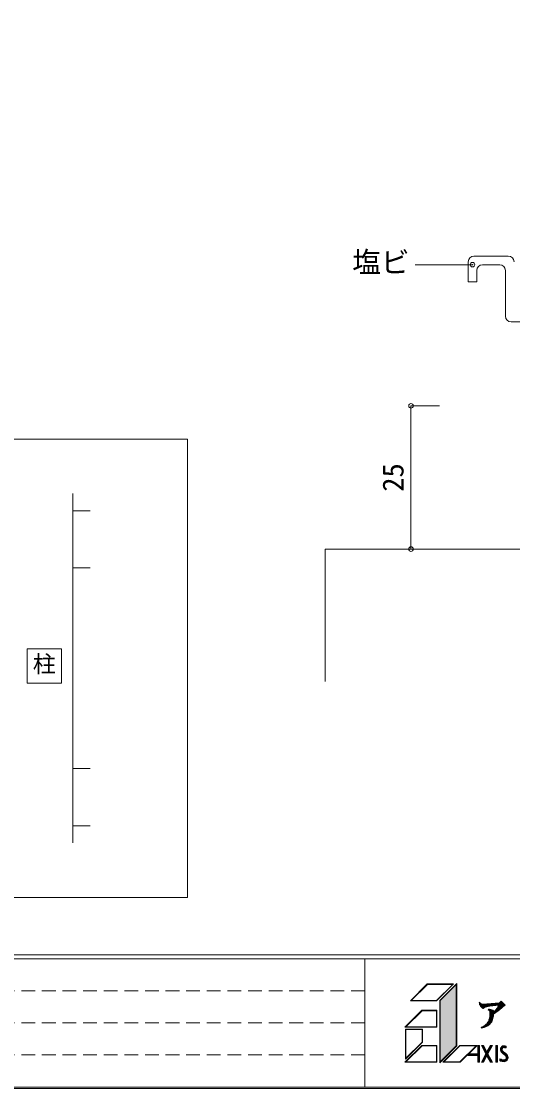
# Model space of a CAD drawing. Units: millimetres at full size, sheet at 1:2; details may follow other scales. Extents: x -891 to 891, y -194 to 194.
# Drawn here: x -179 to -93.2, y -194.2 to -7.9 of the extents above; entities that cross this region are included whole.
import ezdxf
from ezdxf.enums import TextEntityAlignment as Align

# ---------------------------------------------------------------- set-up
doc = ezdxf.new("R2010")
doc.units = ezdxf.units.MM
doc.header["$LTSCALE"] = 2
doc.header["$PDMODE"] = 32
doc.header["$PDSIZE"] = 0.8
doc.linetypes.add('DASHED1', pattern=[1.8, 1.2, -0.6])
doc.layers.add('0-0_', color=7, linetype='Continuous', lineweight=9)
doc.layers.add('1-0_', color=5, linetype='Continuous', lineweight=9)
doc.styles.add('ＭＳ ゴシック', font='')
doc.styles.get('ＭＳ ゴシック').set_extended_font_data('MS Gothic')

msp = doc.modelspace()

# ---------------------------------------------------------------- linework, layer by layer
at = {"layer": '0-0_'}
for p, q in [((-150, -80.8), (-270, -80.8)), ((-170, -90.3), (-170, -151.3)), ((-170, -93.3), (-167, -93.3)), ((-170, -103.3), (-167, -103.3)), ((-172, -117.4), (-178, -117.4)), ((-172, -123.4), (-172, -117.4)), ((-170, -138.3), (-167, -138.3)), ((-170, -148.3), (-167, -148.3)), ((280, -170.8), (-280, -170.8)), ((280, -171.5), (-280, -171.5)), ((-119, -193.9), (-119, -171.5)), ((-108.094, -175.909), (-111.055, -178.87)), ((-108.068, -175.972), (-110.903, -178.807)), ((-103.506, -175.909), (-108.094, -175.909)), ((-103.658, -175.972), (-108.068, -175.972)), ((-106.493, -178.807), (-103.658, -175.972)), ((-106.467, -178.87), (-103.506, -175.909)), ((-102.965, -175.82), (-105.926, -178.781)), ((-103.028, -175.972), (-105.863, -178.807)), ((-103.028, -175.972), (-103.028, -186.682)), ((-102.965, -175.82), (-102.965, -186.708)), ((-106.493, -178.807), (-110.903, -178.807)), ((-105.926, -178.781), (-105.926, -189.669)), ((-105.863, -178.807), (-105.863, -189.517)), ((-112, -183.469), (-109.039, -180.508)), ((-111.848, -183.406), (-109.013, -180.571)), ((-106.467, -178.87), (-111.055, -178.87)), ((-109.039, -180.508), (-106.43, -180.508)), ((-109.013, -180.571), (-106.493, -180.571)), ((-99.04, -179.166), (-98.893, -179.166)), ((-99.009, -179.292), (-98.783, -179.292)), ((-98.977, -179.418), (-94.655, -179.418)), ((-98.925, -179.544), (-94.545, -179.544)), ((-98.86, -179.67), (-96.385, -179.67)), ((-98.779, -179.796), (-97.24, -179.796)), ((-98.683, -179.922), (-97.862, -179.922)), ((-98.581, -180.048), (-98.117, -180.048)), ((-98.374, -180.174), (-98.297, -180.174)), ((-97.468, -180.426), (-96.833, -180.426)), ((-97.252, -180.552), (-96.581, -180.552)), ((-97.176, -180.678), (-96.426, -180.678)), ((-96.652, -179.292), (-94.791, -179.292)), ((-96.348, -180.678), (-95.82, -180.678)), ((-96.247, -180.552), (-95.657, -180.552)), ((-96.147, -180.426), (-95.503, -180.426)), ((-96.049, -180.3), (-95.353, -180.3)), ((-95.952, -180.174), (-95.209, -180.174)), ((-95.865, -180.048), (-95.069, -180.048)), ((-95.783, -179.922), (-94.939, -179.922)), ((-95.704, -179.796), (-94.782, -179.796)), ((-95.627, -179.67), (-94.536, -179.67)), ((-95.439, -179.166), (-94.926, -179.166)), ((-95.307, -179.04), (-95.062, -179.04)), ((-97.491, -182.568), (-96.884, -182.568)), ((-97.424, -182.442), (-96.818, -182.442)), ((-97.372, -182.316), (-96.763, -182.316)), ((-97.326, -182.19), (-96.707, -182.19)), ((-97.295, -182.064), (-96.664, -182.064)), ((-97.265, -181.938), (-96.627, -181.938)), ((-97.24, -181.812), (-96.602, -181.812)), ((-97.221, -181.686), (-96.576, -181.686)), ((-97.203, -181.56), (-96.556, -181.56)), ((-97.188, -181.434), (-96.539, -181.434)), ((-97.178, -181.308), (-96.525, -181.308)), ((-97.174, -181.182), (-96.516, -181.182)), ((-97.169, -181.056), (-96.36, -181.056)), ((-97.165, -180.93), (-96.172, -180.93)), ((-97.161, -180.804), (-95.994, -180.804)), ((-111.911, -189.039), (-111.911, -183.784)), ((-108.95, -183.784), (-111.911, -183.784)), ((-111.848, -188.887), (-111.848, -183.847)), ((-109.013, -183.847), (-111.848, -183.847)), ((-98.673, -183.576), (-98.46, -183.576)), ((-98.587, -183.45), (-98.053, -183.45)), ((-98.341, -183.324), (-97.771, -183.324)), ((-98.137, -183.198), (-97.542, -183.198)), ((-97.962, -183.072), (-97.364, -183.072)), ((-97.812, -182.946), (-97.199, -182.946)), ((-97.688, -182.82), (-97.077, -182.82)), ((-97.585, -182.694), (-96.968, -182.694)), ((-97.541, -183.198), (-97.536, -183.198)), ((-112, -189.58), (-109.039, -186.619)), ((-111.848, -189.517), (-109.013, -186.682)), ((-109.039, -186.619), (-106.43, -186.619)), ((-106.493, -186.682), (-109.013, -186.682)), ((-106.493, -186.682), (-106.493, -189.517)), ((-106.43, -186.619), (-106.43, -189.58)), ((-105.926, -189.669), (-102.965, -186.708)), ((-105.863, -189.517), (-103.028, -186.682)), ((-105.385, -189.58), (-102.424, -186.619)), ((-105.233, -189.517), (-102.398, -186.682)), ((-102.424, -186.619), (-99.411, -186.619)), ((-99.563, -186.682), (-102.398, -189.517)), ((-102.398, -186.682), (-99.563, -186.682)), ((-99.411, -186.619), (-102.372, -189.58)), ((-100.713, -188.1), (-101.028, -188.415)), ((-100.713, -188.1), (-99.285, -188.1)), ((-99.285, -186.619), (-99.285, -188.1)), ((-99.285, -186.619), (-98.97, -186.619)), ((-99.18, -186.619), (-99.18, -189.58)), ((-99.075, -186.619), (-99.075, -189.58)), ((-98.97, -186.619), (-98.97, -189.58)), ((-98.655, -186.619), (-97.861, -188.111)), ((-98.655, -186.619), (-98.298, -186.619)), ((-97.861, -188.111), (-98.622, -189.58)), ((-98.417, -186.619), (-97.684, -187.997)), ((-98.298, -186.619), (-97.685, -187.771)), ((-97.088, -186.619), (-97.685, -187.771)), ((-97.684, -187.997), (-96.97, -186.619)), ((-97.624, -188.11), (-96.852, -186.619)), ((-97.624, -188.11), (-96.842, -189.58)), ((-96.734, -186.619), (-97.505, -188.109)), ((-97.505, -188.109), (-96.723, -189.58)), ((-97.088, -186.619), (-96.734, -186.619)), ((-96.135, -186.619), (-95.82, -186.619)), ((-96.03, -186.619), (-96.03, -189.58)), ((-95.925, -186.619), (-95.925, -189.58)), ((-95.82, -186.619), (-95.82, -189.58)), ((-95.209, -187.154), (-95.225, -187.249)), ((-95.225, -187.249), (-95.213, -187.422)), ((-95.213, -187.422), (-95.156, -187.594)), ((-95.189, -187.095), (-95.209, -187.154)), ((-95.133, -186.99), (-95.189, -187.095)), ((-95.156, -187.594), (-95.063, -187.758)), ((-95.059, -186.902), (-95.133, -186.99)), ((-95.087, -187.185), (-95.099, -187.255)), ((-95.099, -187.255), (-95.088, -187.398)), ((-95.088, -187.398), (-95.04, -187.543)), ((-95.073, -187.145), (-95.087, -187.185)), ((-95.028, -187.061), (-95.073, -187.145)), ((-95.063, -187.758), (-94.999, -187.844)), ((-94.971, -186.835), (-95.059, -186.902)), ((-95.04, -187.543), (-94.958, -187.689)), ((-94.972, -186.994), (-95.028, -187.061)), ((-94.995, -187.208), (-95.004, -187.259)), ((-95.004, -187.259), (-94.995, -187.379)), ((-94.999, -187.844), (-94.971, -187.876)), ((-94.986, -187.183), (-94.995, -187.208)), ((-94.995, -187.379), (-94.954, -187.504)), ((-94.95, -187.115), (-94.986, -187.183)), ((-94.905, -186.943), (-94.972, -186.994)), ((-94.92, -186.81), (-94.971, -186.835)), ((-94.971, -187.876), (-94.919, -187.932)), ((-94.958, -187.689), (-94.901, -187.764)), ((-94.954, -187.504), (-94.879, -187.637)), ((-94.906, -187.062), (-94.95, -187.115)), ((-94.874, -186.796), (-94.92, -186.81)), ((-94.919, -187.932), (-94.863, -187.986)), ((-94.855, -187.024), (-94.906, -187.062)), ((-94.874, -186.928), (-94.905, -186.943)), ((-94.901, -187.764), (-94.877, -187.792)), ((-94.879, -187.637), (-94.827, -187.705)), ((-94.877, -187.792), (-94.829, -187.843)), ((-94.779, -186.785), (-94.874, -186.796)), ((-94.848, -186.92), (-94.874, -186.928)), ((-94.863, -187.986), (-94.807, -188.038)), ((-94.84, -187.016), (-94.855, -187.024)), ((-94.774, -186.911), (-94.848, -186.92)), ((-94.829, -187.013), (-94.84, -187.016)), ((-94.771, -187.006), (-94.829, -187.013)), ((-94.829, -187.843), (-94.777, -187.894)), ((-94.827, -187.705), (-94.807, -187.729)), ((-94.807, -187.729), (-94.761, -187.777)), ((-94.807, -188.038), (-94.781, -188.061)), ((-94.781, -188.061), (-94.739, -188.084)), ((-94.676, -186.789), (-94.779, -186.785)), ((-94.777, -187.894), (-94.722, -187.945)), ((-94.687, -186.915), (-94.774, -186.911)), ((-94.695, -187.009), (-94.771, -187.006)), ((-94.761, -187.777), (-94.711, -187.826)), ((-94.739, -188.084), (-94.646, -188.136)), ((-94.722, -187.945), (-94.708, -187.958)), ((-94.711, -187.826), (-94.657, -187.876)), ((-94.708, -187.958), (-94.678, -187.974)), ((-94.596, -187.022), (-94.695, -187.009)), ((-94.583, -186.929), (-94.687, -186.915)), ((-94.678, -187.974), (-94.582, -188.027)), ((-94.564, -186.804), (-94.676, -186.789)), ((-94.657, -187.876), (-94.653, -187.88)), ((-94.653, -187.88), (-94.633, -187.89)), ((-94.646, -188.136), (-94.555, -188.194)), ((-94.633, -187.89), (-94.534, -187.946)), ((-94.532, -187.033), (-94.596, -187.022)), ((-94.517, -186.939), (-94.583, -186.929)), ((-94.582, -188.027), (-94.482, -188.09)), ((-94.497, -186.815), (-94.564, -186.804)), ((-94.534, -187.946), (-94.428, -188.013)), ((-94.316, -187.078), (-94.532, -187.033)), ((-94.517, -186.939), (-94.316, -186.983)), ((-94.497, -186.815), (-94.316, -186.856)), ((-94.482, -186.722), (-94.316, -186.761)), ((-94.482, -188.09), (-94.384, -188.165)), ((-94.428, -188.013), (-94.323, -188.093)), ((-94.323, -188.093), (-94.258, -188.153)), ((-94.316, -186.761), (-94.316, -187.078)), ((-94.258, -188.153), (-94.19, -188.227)), ((-106.43, -189.58), (-112, -189.58)), ((-106.493, -189.517), (-111.848, -189.517)), ((-102.372, -189.58), (-105.385, -189.58)), ((-105.233, -189.517), (-102.398, -189.517)), ((-101.028, -188.415), (-99.285, -188.415)), ((-100.923, -188.31), (-99.285, -188.31)), ((-100.818, -188.205), (-99.285, -188.205)), ((-99.285, -188.415), (-99.285, -189.58)), ((-98.97, -189.58), (-99.285, -189.58)), ((-98.622, -189.58), (-98.267, -189.58)), ((-97.683, -188.223), (-98.385, -189.58)), ((-97.681, -188.449), (-98.267, -189.58)), ((-97.683, -188.223), (-96.961, -189.58)), ((-97.681, -188.449), (-97.08, -189.58)), ((-97.08, -189.58), (-96.723, -189.58)), ((-95.411, -189.332), (-95.411, -188.979)), ((-95.411, -188.979), (-95.321, -189.03)), ((-95.348, -189.12), (-95.411, -189.081)), ((-95.384, -189.241), (-95.411, -189.21)), ((-95.388, -189.338), (-95.411, -189.332)), ((-95.308, -189.362), (-95.388, -189.338)), ((-95.364, -189.247), (-95.384, -189.241)), ((-95.28, -189.272), (-95.364, -189.247)), ((-95.301, -189.134), (-95.348, -189.12)), ((-95.247, -189.38), (-95.308, -189.362)), ((-95.252, -189.149), (-95.301, -189.134)), ((-95.22, -189.289), (-95.28, -189.272)), ((-95.185, -189.168), (-95.252, -189.149)), ((-95.18, -189.398), (-95.247, -189.38)), ((-95.157, -189.306), (-95.22, -189.289)), ((-95.124, -189.185), (-95.185, -189.168)), ((-95.138, -189.409), (-95.18, -189.398)), ((-95.115, -189.318), (-95.157, -189.306)), ((-95.047, -189.432), (-95.138, -189.409)), ((-95.08, -189.197), (-95.124, -189.185)), ((-95.027, -189.34), (-95.115, -189.318)), ((-95.001, -189.217), (-95.08, -189.197)), ((-94.88, -189.464), (-95.047, -189.432)), ((-94.868, -189.37), (-95.027, -189.34)), ((-94.853, -189.245), (-95.001, -189.217)), ((-94.686, -189.474), (-94.88, -189.464)), ((-94.691, -189.379), (-94.868, -189.37)), ((-94.699, -189.253), (-94.853, -189.245)), ((-94.547, -189.227), (-94.699, -189.253)), ((-94.51, -189.348), (-94.691, -189.379)), ((-94.483, -189.439), (-94.686, -189.474)), ((-94.555, -188.194), (-94.465, -188.262)), ((-94.459, -189.188), (-94.547, -189.227)), ((-94.399, -189.299), (-94.51, -189.348)), ((-94.353, -189.382), (-94.483, -189.439)), ((-94.465, -188.262), (-94.415, -188.309)), ((-94.403, -189.15), (-94.459, -189.188)), ((-94.415, -188.309), (-94.362, -188.366)), ((-94.325, -189.076), (-94.403, -189.15)), ((-94.324, -189.249), (-94.399, -189.299)), ((-94.384, -188.165), (-94.325, -188.22)), ((-94.362, -188.366), (-94.285, -188.475)), ((-94.265, -189.323), (-94.353, -189.382)), ((-94.325, -188.22), (-94.264, -188.287)), ((-94.261, -188.984), (-94.325, -189.076)), ((-94.229, -189.158), (-94.324, -189.249)), ((-94.285, -188.475), (-94.227, -188.599)), ((-94.156, -189.22), (-94.265, -189.323)), ((-94.264, -188.287), (-94.175, -188.412)), ((-94.219, -188.883), (-94.261, -188.984)), ((-94.15, -189.045), (-94.229, -189.158)), ((-94.227, -188.599), (-94.201, -188.732)), ((-94.205, -188.816), (-94.219, -188.883)), ((-94.201, -188.732), (-94.205, -188.816)), ((-94.19, -188.227), (-94.093, -188.364)), ((-94.175, -188.412), (-94.107, -188.56)), ((-94.067, -189.091), (-94.156, -189.22)), ((-94.098, -188.921), (-94.15, -189.045)), ((-94.107, -188.56), (-94.075, -188.723)), ((-94.079, -188.832), (-94.098, -188.921)), ((-94.093, -188.364), (-94.016, -188.531)), ((-94.075, -188.723), (-94.079, -188.832)), ((-94.008, -188.949), (-94.067, -189.091)), ((-94.016, -188.531), (-93.98, -188.715)), ((-93.985, -188.844), (-94.008, -188.949)), ((-93.98, -188.715), (-93.985, -188.844)), ((-280.28, -194.18), (280.28, -194.18))]:
    msp.add_line(p, q, dxfattribs=at)
at = {"layer": '0-0_', "linetype": 'DASHED1'}
for p, q in [((-119, -177.1), (-259, -177.1)), ((-119, -182.7), (-259, -182.7)), ((-119, -188.3), (-259, -188.3))]:
    msp.add_line(p, q, dxfattribs=at)
at = {"layer": '0-0_'}
for points in [[(280, 193.9), (280, -193.9), (-280, -193.9)], [(-270, -160.8), (-150, -160.8), (-150, -80.8)], [(-178, -117.4), (-178, -123.4), (-172, -123.4)], [(-112, -183.469), (-106.43, -183.469), (-106.43, -180.508)], [(-111.848, -183.406), (-106.493, -183.406), (-106.493, -180.571)], [(-95.186, -178.925), (-95.49, -179.214), (-97.712, -179.362), (-98.481, -179.409), (-98.676, -179.368), (-98.736, -179.333), (-98.844, -179.238), (-98.937, -179.102), (-99.045, -179.143), (-98.985, -179.392), (-98.958, -179.474), (-98.882, -179.634), (-98.785, -179.788), (-98.601, -180.03), (-98.541, -180.083), (-98.432, -180.16), (-98.33, -180.184), (-98.254, -180.16), (-98.162, -180.077), (-98.021, -179.983), (-97.961, -179.959), (-97.836, -179.912), (-97.685, -179.876), (-96.937, -179.74), (-96.677, -179.705), (-96.14, -179.64), (-95.577, -179.587), (-95.75, -179.871), (-95.923, -180.137), (-96.156, -180.438), (-96.379, -180.716), (-96.59, -180.545), (-96.671, -180.497), (-96.845, -180.42), (-96.823, -180.426), (-97.029, -180.367), (-97.105, -180.349), (-97.257, -180.326), (-97.419, -180.32), (-97.468, -180.426)], [(-97.468, -180.426), (-97.278, -180.527), (-97.235, -180.568), (-97.181, -180.657), (-97.159, -180.757), (-97.181, -181.372), (-97.202, -181.555), (-97.251, -181.887), (-97.246, -181.857), (-97.322, -182.176), (-97.354, -182.271), (-97.425, -182.442), (-97.506, -182.596), (-97.717, -182.856), (-97.804, -182.939), (-97.994, -183.098), (-97.977, -183.087), (-98.216, -183.252), (-98.308, -183.305), (-98.492, -183.406), (-98.698, -183.501), (-98.655, -183.631), (-98.172, -183.495), (-98.031, -183.441), (-97.761, -183.323), (-97.847, -183.364), (-97.517, -183.187), (-97.544, -183.199), (-97.235, -182.98), (-97.148, -182.897), (-96.986, -182.72), (-96.855, -182.525), (-96.687, -182.147), (-96.628, -181.94), (-96.574, -181.674), (-96.557, -181.573), (-96.53, -181.372), (-96.514, -181.159), (-96.118, -180.893), (-95.75, -180.627)], [(-95.75, -180.627), (-95.403, -180.343), (-95.1, -180.077), (-94.856, -179.841), (-94.731, -179.764), (-94.569, -179.723), (-94.514, -179.634), (-94.547, -179.539), (-94.644, -179.427), (-95.186, -178.925)], [(-111.911, -189.039), (-108.95, -186.078), (-108.95, -183.784)], [(-111.848, -188.887), (-109.013, -186.052), (-109.013, -183.847)], [(-98.536, -186.619), (-97.743, -188.111), (-98.504, -189.58)], [(-96.135, -186.619), (-96.135, -189.58), (-95.82, -189.58)], [(-95.321, -189.03), (-95.285, -189.04), (-95.223, -189.059), (-95.16, -189.077), (-95.096, -189.094), (-95.058, -189.105), (-94.98, -189.124), (-94.842, -189.151), (-94.704, -189.158), (-94.575, -189.135), (-94.505, -189.105), (-94.462, -189.076), (-94.397, -189.014), (-94.345, -188.938), (-94.31, -188.855), (-94.299, -188.804), (-94.296, -188.739), (-94.318, -188.628), (-94.367, -188.522), (-94.436, -188.426), (-94.482, -188.376), (-94.526, -188.334), (-94.608, -188.271), (-94.695, -188.217), (-94.784, -188.167), (-94.836, -188.139), (-94.87, -188.108), (-94.929, -188.054), (-94.986, -187.998), (-95.041, -187.939), (-95.072, -187.903), (-95.143, -187.81), (-95.243, -187.633), (-95.306, -187.441), (-95.321, -187.244), (-95.301, -187.131), (-95.276, -187.057), (-95.212, -186.937), (-95.125, -186.833), (-95.021, -186.754)], [(-95.021, -186.754), (-94.954, -186.722), (-94.893, -186.703), (-94.783, -186.69), (-94.668, -186.695), (-94.55, -186.711), (-94.482, -186.722)]]:
    msp.add_lwpolyline(points, dxfattribs=at)
at = {"layer": '0-0_', "color": 30}
for points in [[(-105.863, -189.517), (-103.028, -186.682), (-105.863, -178.807), (-103.028, -175.972)], [(-100.713, -188.1), (-101.028, -188.415), (-99.285, -188.415)], [(-99.285, -188.1), (-100.713, -188.1), (-99.285, -188.415)], [(-99.285, -189.58), (-98.97, -189.58), (-98.97, -186.619)], [(-99.285, -189.58), (-98.97, -186.619), (-99.285, -186.619)], [(-98.298, -186.619), (-98.655, -186.619), (-97.861, -188.111)], [(-97.861, -188.111), (-98.622, -189.58), (-97.681, -188.449)], [(-97.861, -188.111), (-97.685, -187.771), (-98.298, -186.619)], [(-97.861, -188.111), (-97.505, -188.109), (-96.734, -186.619)], [(-97.861, -188.111), (-96.734, -186.619), (-97.685, -187.771)], [(-97.861, -188.111), (-97.08, -189.58), (-97.505, -188.109)], [(-97.861, -188.111), (-97.681, -188.449), (-97.08, -189.58)], [(-96.734, -186.619), (-97.088, -186.619), (-97.685, -187.771)], [(-97.08, -189.58), (-96.723, -189.58), (-97.505, -188.109)], [(-96.135, -186.619), (-96.135, -189.58), (-95.82, -186.619), (-95.82, -189.58)], [(-95.021, -186.754), (-95.301, -187.131), (-95.321, -187.244)], [(-95.021, -186.754), (-95.321, -187.244), (-95.004, -187.259)], [(-95.004, -187.259), (-95.321, -187.244), (-95.306, -187.441)], [(-95.004, -187.259), (-95.306, -187.441), (-95.243, -187.633)], [(-95.021, -186.754), (-95.276, -187.057), (-95.301, -187.131)], [(-95.021, -186.754), (-95.212, -186.937), (-95.276, -187.057)], [(-95.004, -187.259), (-95.243, -187.633), (-95.143, -187.81)], [(-95.021, -186.754), (-95.125, -186.833), (-95.212, -186.937)], [(-95.004, -187.259), (-95.143, -187.81), (-95.072, -187.903)], [(-95.072, -187.903), (-94.995, -187.379), (-95.004, -187.259)], [(-95.072, -187.903), (-94.954, -187.504), (-94.995, -187.379)], [(-95.072, -187.903), (-94.879, -187.637), (-94.954, -187.504)], [(-95.072, -187.903), (-94.827, -187.705), (-94.879, -187.637)], [(-95.072, -187.903), (-94.807, -187.729), (-94.827, -187.705)], [(-95.072, -187.903), (-94.761, -187.777), (-94.807, -187.729)], [(-94.711, -187.826), (-94.761, -187.777), (-95.072, -187.903)], [(-94.711, -187.826), (-95.072, -187.903), (-95.041, -187.939)], [(-94.711, -187.826), (-95.041, -187.939), (-94.986, -187.998)], [(-94.668, -186.695), (-94.954, -186.722), (-95.021, -186.754)], [(-94.668, -186.695), (-95.021, -186.754), (-94.906, -187.062)], [(-95.021, -186.754), (-95.004, -187.259), (-94.995, -187.208)], [(-95.021, -186.754), (-94.995, -187.208), (-94.986, -187.183)], [(-95.021, -186.754), (-94.986, -187.183), (-94.95, -187.115)], [(-95.021, -186.754), (-94.95, -187.115), (-94.906, -187.062)], [(-94.711, -187.826), (-94.986, -187.998), (-94.929, -188.054)], [(-94.668, -186.695), (-94.893, -186.703), (-94.954, -186.722)], [(-94.711, -187.826), (-94.929, -188.054), (-94.836, -188.139)], [(-94.668, -186.695), (-94.906, -187.062), (-94.855, -187.024)], [(-94.668, -186.695), (-94.783, -186.69), (-94.893, -186.703)], [(-94.668, -186.695), (-94.855, -187.024), (-94.84, -187.016)], [(-94.668, -186.695), (-94.84, -187.016), (-94.829, -187.013)], [(-94.711, -187.826), (-94.836, -188.139), (-94.653, -187.88)], [(-94.836, -188.139), (-94.784, -188.167), (-94.653, -187.88)], [(-94.668, -186.695), (-94.829, -187.013), (-94.771, -187.006)], [(-94.323, -188.093), (-94.653, -187.88), (-94.784, -188.167)], [(-94.323, -188.093), (-94.784, -188.167), (-94.695, -188.217)], [(-94.668, -186.695), (-94.771, -187.006), (-94.695, -187.009)], [(-94.482, -186.722), (-94.668, -186.695), (-94.695, -187.009)], [(-94.482, -186.722), (-94.695, -187.009), (-94.596, -187.022)], [(-94.323, -188.093), (-94.695, -188.217), (-94.608, -188.271)], [(-94.482, -186.722), (-94.55, -186.711), (-94.668, -186.695)], [(-94.323, -188.093), (-94.534, -187.946), (-94.653, -187.88)], [(-94.323, -188.093), (-94.608, -188.271), (-94.526, -188.334)], [(-94.482, -186.722), (-94.596, -187.022), (-94.532, -187.033)], [(-94.323, -188.093), (-94.428, -188.013), (-94.534, -187.946)], [(-94.482, -186.722), (-94.532, -187.033), (-94.316, -186.761)], [(-94.316, -187.078), (-94.316, -186.761), (-94.532, -187.033)], [(-94.016, -188.531), (-94.323, -188.093), (-94.526, -188.334)], [(-94.016, -188.531), (-94.258, -188.153), (-94.323, -188.093)], [(-94.016, -188.531), (-94.19, -188.227), (-94.258, -188.153)], [(-98.622, -189.58), (-98.267, -189.58), (-97.681, -188.449)], [(-95.411, -189.332), (-95.321, -189.03), (-95.411, -188.979)], [(-95.411, -189.332), (-95.16, -189.077), (-95.321, -189.03)], [(-95.411, -189.332), (-95.058, -189.105), (-95.16, -189.077)], [(-95.411, -189.332), (-94.98, -189.124), (-95.058, -189.105)], [(-95.411, -189.332), (-94.842, -189.151), (-94.98, -189.124)], [(-95.411, -189.332), (-94.704, -189.158), (-94.842, -189.151)], [(-95.411, -189.332), (-94.686, -189.474), (-94.704, -189.158)], [(-95.411, -189.332), (-95.308, -189.362), (-95.247, -189.38)], [(-95.411, -189.332), (-95.247, -189.38), (-95.138, -189.409)], [(-95.411, -189.332), (-95.138, -189.409), (-95.047, -189.432)], [(-95.411, -189.332), (-95.047, -189.432), (-94.88, -189.464)], [(-95.411, -189.332), (-94.88, -189.464), (-94.686, -189.474)], [(-94.686, -189.474), (-94.575, -189.135), (-94.704, -189.158)], [(-94.686, -189.474), (-94.156, -189.22), (-94.345, -188.938)], [(-94.686, -189.474), (-94.345, -188.938), (-94.397, -189.014)], [(-94.686, -189.474), (-94.397, -189.014), (-94.462, -189.076)], [(-94.686, -189.474), (-94.462, -189.076), (-94.505, -189.105)], [(-94.686, -189.474), (-94.505, -189.105), (-94.575, -189.135)], [(-94.686, -189.474), (-94.265, -189.323), (-94.156, -189.22)], [(-94.686, -189.474), (-94.353, -189.382), (-94.265, -189.323)], [(-94.686, -189.474), (-94.483, -189.439), (-94.353, -189.382)], [(-94.016, -188.531), (-94.526, -188.334), (-94.482, -188.376)], [(-94.016, -188.531), (-94.482, -188.376), (-94.436, -188.426)], [(-94.016, -188.531), (-94.436, -188.426), (-94.367, -188.522)], [(-94.016, -188.531), (-94.367, -188.522), (-94.318, -188.628)], [(-94.156, -189.22), (-94.31, -188.855), (-94.345, -188.938)], [(-94.156, -189.22), (-94.016, -188.531), (-94.318, -188.628)], [(-94.156, -189.22), (-94.318, -188.628), (-94.296, -188.739)], [(-94.156, -189.22), (-94.299, -188.804), (-94.31, -188.855)], [(-94.156, -189.22), (-94.296, -188.739), (-94.299, -188.804)], [(-94.016, -188.531), (-94.093, -188.364), (-94.19, -188.227)], [(-94.156, -189.22), (-93.98, -188.715), (-94.016, -188.531)], [(-94.156, -189.22), (-93.985, -188.844), (-93.98, -188.715)], [(-94.156, -189.22), (-94.008, -188.949), (-93.985, -188.844)], [(-94.156, -189.22), (-94.067, -189.091), (-94.008, -188.949)]]:
    msp.add_solid(points, dxfattribs=at)
at = {"layer": '1-0_', "color": 7}
for p, q in [((-100.95, -49.857), (-100.95, -53.357)), ((-99.95, -48.857), (-93.95, -48.857)), ((-110.2, -50.357), (-100.2, -50.357)), ((-99.45, -51.357), (-99.45, -53.357)), ((-98.45, -50.357), (-95.45, -50.357)), ((-94.45, -59.357), (-94.45, -51.357)), ((-99.45, -53.357), (-100.95, -53.357)), ((-88.95, -60.357), (-93.45, -60.357)), ((-110.95, -75), (-105.95, -75)), ((-110.95, -100), (-110.95, -75)), ((-125.95, -100), (-125.95, -123.133)), ((-82.55, -100), (-125.95, -100)), ((-110.95, -100), (-105.95, -100))]:
    msp.add_line(p, q, dxfattribs=at)
for centre, start, end in [((-99.95, -49.857), 90, 180), ((-93.95, -49.857), 0, 90), ((-98.45, -51.357), 90, 180), ((-95.45, -51.357), 360, 90), ((-93.45, -59.357), 180, 270)]:
    msp.add_arc(centre, 1, start, end, dxfattribs=at)
at = {"layer": '1-0_', "color": 2}
msp.add_point((-100.2, -50.357), dxfattribs=at)
at = {"layer": '1-0_', "color": 7}
for p in [(-110.95, -75), (-110.95, -100)]:
    msp.add_point(p, dxfattribs=at)

# ---------------------------------------------------------------- texts
at = {"layer": '0-0_', "style": 'ＭＳ ゴシック'}
msp.add_text('柱', height=2.933, dxfattribs=at).set_placement((-177, -122.4), align=Align.BOTTOM_LEFT)
at = {"layer": '1-0_', "color": 7, "style": 'ＭＳ ゴシック'}
msp.add_text('塩ビ', height=3.666, dxfattribs=at).set_placement((-121.2, -52.857), align=Align.BOTTOM_LEFT)
msp.add_text('25', height=3.666, rotation=90, dxfattribs=at).set_placement((-111.15, -90), align=Align.BOTTOM_LEFT)

doc.saveas('drawing.dxf')
